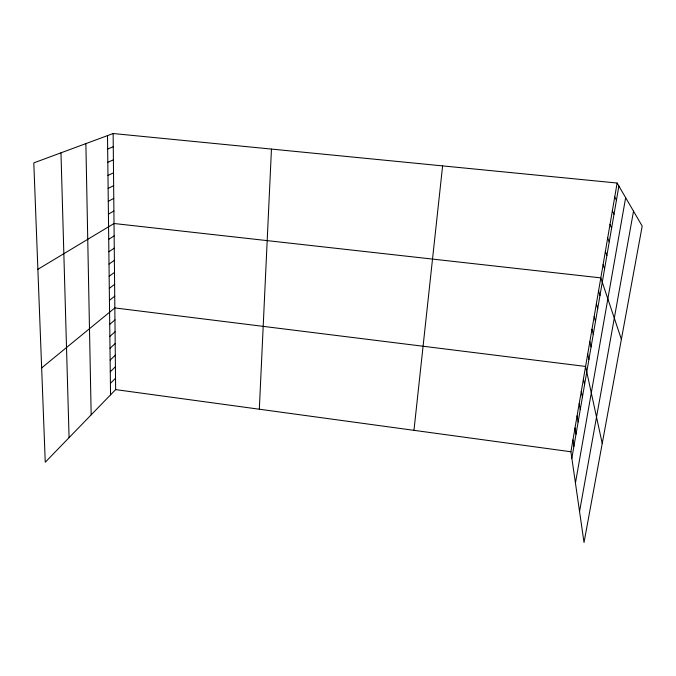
<?xml version="1.0" encoding="UTF-8"?>
<svg xmlns="http://www.w3.org/2000/svg" width="676" height="676" viewBox="0 0 676 676"><rect width="100%" height="100%" fill="white"/><g stroke="black" fill="none" stroke-linecap="round" stroke-linejoin="round"><path stroke-width="1.01" d="M259.322 409.225L271.456 149.083M413.965 430.333L442.611 165.89M617.129 183.035L642.2 226.08L584.022 542.473L570.916 451.762L617.129 183.035L113.137 133.527L33.8 162.882L45.258 462.215L115.638 389.604L113.137 133.527M571.854 458.243L618.886 186.052M575.437 483.053L625.655 197.679M579.552 511.521L633.522 211.182M110.416 383.368L115.528 378.247M110.281 371.783L115.419 366.789M110.146 360.088L115.3 355.23M110.011 348.284L115.19 343.56M109.867 336.378L115.072 331.789M109.723 324.362L114.962 319.909M41.65 367.921L114.844 307.926L585.585 366.443L602.223 443.473M109.444 300.355L114.726 296.189M109.301 288.373L114.616 284.342M109.157 276.281L114.498 272.394M109.013 264.071L114.379 260.336M108.87 251.759L114.261 248.168M108.726 239.329L114.143 235.899M37.873 269.31L114.016 223.511L600.82 277.878L621.379 339.284M108.43 214.123L113.898 211.005M108.278 201.338L113.771 198.389M108.126 188.443L113.653 185.655M107.974 175.422L113.526 172.811M107.822 162.274L113.399 159.84M107.661 149.007L113.272 146.743M115.638 389.604L570.916 451.762M614.729 196.995L616.436 200.206M612.355 210.819L614.019 214.224M609.997 224.5L611.619 228.099M607.673 238.045L609.245 241.831M605.366 251.455L606.896 255.427M603.077 264.73L604.572 268.887M598.581 290.9L599.984 295.404M596.359 303.794L597.728 308.467M594.162 316.571L595.497 321.404M591.99 329.22L593.283 334.214M589.835 341.743L591.086 346.906M587.697 354.156L588.914 359.471M583.43 378.991L584.571 384.61M581.292 391.412L582.399 397.184M579.18 403.716L580.253 409.631M577.084 415.901L578.115 421.959M575.006 427.967L576.011 434.169M572.952 439.924L573.916 446.261M60.975 152.827L69.079 437.642M85.877 143.616L91.167 414.861M107.501 135.614L110.551 394.852"/></g></svg>
